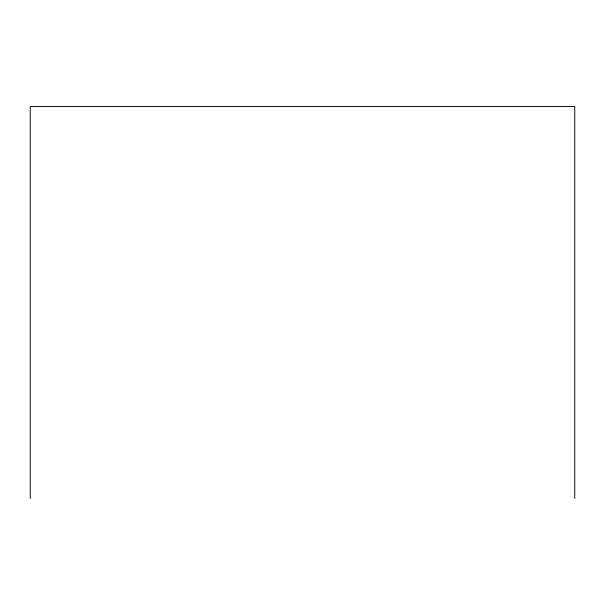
<?xml version="1.0" encoding="UTF-8"?>
<svg xmlns="http://www.w3.org/2000/svg" width="605" height="605" viewBox="0 0 605 605"><rect width="100%" height="100%" fill="white"/><g stroke="black" fill="none" stroke-linecap="round" stroke-linejoin="round"><path stroke-width="0.91" d="M574.75 498.467L574.75 106.533L30.25 106.533L30.25 498.467"/></g></svg>
